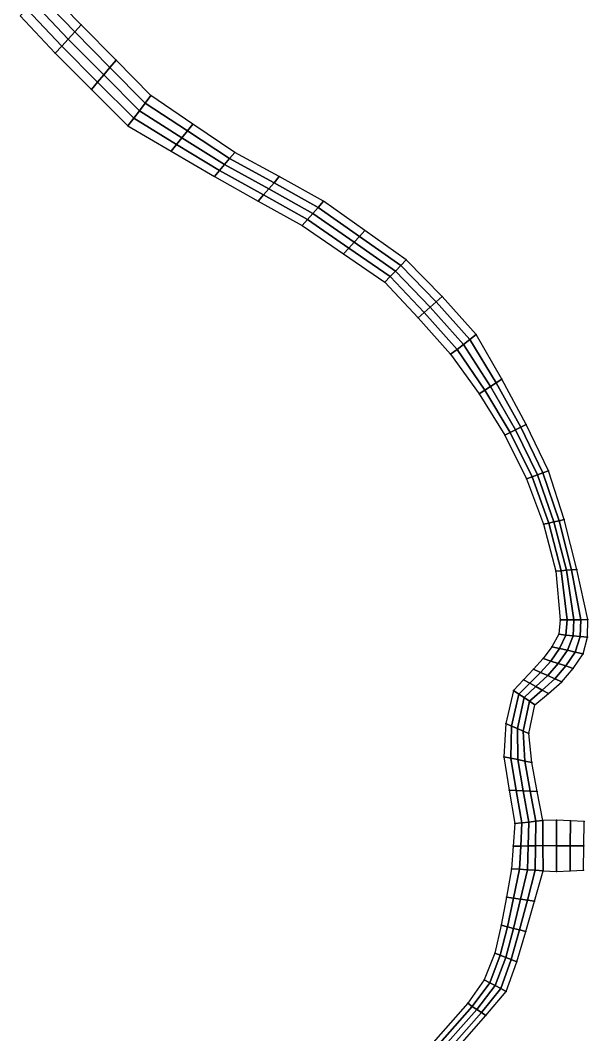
# Model space of a CAD drawing. Extents: x 380707 to 407438, y 6452841 to 6483357.
# Drawn here: x 405944 to 406490, y 6478587 to 6479563 of the extents above; entities that cross this region are included whole.
import ezdxf

# ---------------------------------------------------------------- set-up
doc = ezdxf.new("R2010")
doc.units = 0
for name, color, linetype in [('MESH_BOUND', 25, 'CONTINUOUS'), ('MESH_ELEMS', 18, 'CONTINUOUS'), ('MESH_NODES', 18, 'CONTINUOUS')]:
    doc.layers.add(name, color=color, linetype=linetype)

msp = doc.modelspace()

# ---------------------------------------------------------------- linework, layer by layer
at = {"layer": 'MESH_BOUND', "color": 25}
for points in [[(406002.77, 6479558.33, 1.081), (405969.443, 6479592.49, 0.534)], [(405944.133, 6479567.06, 1.004), (405977.754, 6479530.95, 0.797)], [(406036.26, 6479524.32, 1.366), (406002.77, 6479558.33, 1.081)], [(405977.754, 6479530.95, 0.797), (406012.587, 6479495.99, 0.831)], [(406069.771, 6479490.34, 1.136), (406036.26, 6479524.32, 1.366)], [(406012.587, 6479495.99, 0.831), (406047.578, 6479461.18, 0.877)], [(406109.949, 6479462.8, 1.789), (406069.771, 6479490.34, 1.136)], [(406047.578, 6479461.18, 0.877), (406089.187, 6479436.74, 0.816)], [(406150.214, 6479435.41, 1.553), (406109.949, 6479462.8, 1.789)], [(406089.187, 6479436.74, 0.816), (406130.796, 6479412.3, 1.175)], [(406193.095, 6479412.3, 0.69), (406150.214, 6479435.41, 1.553)], [(406130.796, 6479412.3, 1.175), (406172.923, 6479388.77, 1.462)], [(406235.58, 6479388.56, 0.957), (406193.095, 6479412.3, 0.69)], [(406172.923, 6479388.77, 1.462), (406215.03, 6479365.21, 1.45)], [(406275.357, 6479360.44, 0.562), (406235.58, 6479388.56, 0.957)], [(406215.03, 6479365.21, 1.45), (406254.857, 6479337.97, 1.44)], [(406315.134, 6479332.33, 0.956), (406275.357, 6479360.44, 0.562)], [(406254.857, 6479337.97, 1.44), (406294.684, 6479310.72, 0.876)], [(406349.611, 6479296.91, 0.594), (406315.134, 6479332.33, 0.956)], [(406294.684, 6479310.72, 0.876), (406326.709, 6479276.46, 1.769)], [(406382.528, 6479260.31, 0.741), (406349.611, 6479296.91, 0.594)], [(406326.709, 6479276.46, 1.769), (406357.836, 6479241.46, 1.938)], [(406407.094, 6479217.41, 0.638), (406382.528, 6479260.31, 0.741)], [(406357.836, 6479241.46, 1.938), (406385.117, 6479203.31, 1.45)], [(406430.348, 6479173.83, 0.577), (406407.094, 6479217.41, 0.638)], [(406385.117, 6479203.31, 1.45), (406410.014, 6479163.73, 0.605)], [(406451.791, 6479129.29, 1.949), (406430.348, 6479173.83, 0.577)], [(406410.014, 6479163.73, 0.605), (406430.822, 6479121.7, 1.008)], [(406467.054, 6479082.41, 1.913), (406451.791, 6479129.29, 1.949)], [(406430.822, 6479121.7, 1.008), (406447.261, 6479077.86, 0.952)], [(406447.261, 6479077.86, 0.952), (406458.863, 6479032.71, 1.292)], [(406479.286, 6479034.54, 1.478), (406467.054, 6479082.41, 1.913)], [(406458.863, 6479032.71, 1.292), (406463.079, 6478986, 0.903)], [(406489.6, 6478986.2, 1.384), (406479.286, 6479034.54, 1.478)], [(406463.079, 6478986, 0.903), (406461.8, 6478972.08, 0.609)], [(406489.284, 6478969.18, 1.765), (406489.6, 6478986.2, 1.384)], [(406461.8, 6478972.08, 0.609), (406455.059, 6478960.09, 0.781)], [(406485.123, 6478953.36, 1.168), (406489.284, 6478969.18, 1.765)], [(406455.059, 6478960.09, 0.781), (406446.925, 6478948.75, 0.69)], [(406446.925, 6478948.75, 0.69), (406437.383, 6478938.54, 0.733)], [(406475.645, 6478939.22, 1.355), (406485.123, 6478953.36, 1.168)], [(406437.383, 6478938.54, 0.733), (406427.841, 6478928.32, 0.349)], [(406464.872, 6478926.24, 1.728), (406475.645, 6478939.22, 1.355)], [(406427.841, 6478928.32, 0.349), (406418.3, 6478918.1, 0.404)], [(406418.3, 6478918.1, 0.404), (406410.954, 6478886.31, 0.207)], [(406451.882, 6478915.23, 1.989), (406464.872, 6478926.24, 1.728)], [(406438.891, 6478904.23, 2.268), (406451.882, 6478915.23, 1.989)], [(406432.973, 6478876.53, 1.159), (406438.891, 6478904.23, 2.268)], [(406410.954, 6478886.31, 0.207), (406408.934, 6478854.35, 0.945)], [(406435.828, 6478848.74, 0.983), (406432.973, 6478876.53, 1.159)], [(406408.934, 6478854.35, 0.945), (406414.24, 6478822.15, 1.379)], [(406441.131, 6478820.91, 1.286), (406435.828, 6478848.74, 0.983)], [(406414.24, 6478822.15, 1.379), (406419.546, 6478789.96, 0.776)], [(406446.434, 6478793.09, 1.432), (406441.131, 6478820.91, 1.286)], [(406459.736, 6478793.26, 2.396), (406446.434, 6478793.09, 1.432)], [(406473.021, 6478792.7, 2.505), (406459.736, 6478793.26, 2.396)], [(406486.3, 6478791.9, 2.616), (406473.021, 6478792.7, 2.505)], [(406485.95, 6478768.6, 2.902), (406486.3, 6478791.9, 2.616)], [(406419.546, 6478789.96, 0.776), (406418.004, 6478768.23, 1.044)], [(406418.004, 6478768.23, 1.044), (406416.463, 6478746.49, 1.079)], [(406485.6, 6478745.3, 2.413), (406485.95, 6478768.6, 2.902)], [(406416.463, 6478746.49, 1.079), (406411.442, 6478719.34, 0.761)], [(406438.45, 6478715.39, 1.959), (406446.8, 6478744.6, 1.258)], [(406446.8, 6478744.6, 1.258), (406459.741, 6478744.04, 2.511)], [(406459.741, 6478744.04, 2.511), (406472.672, 6478744.5, 2.475)], [(406472.672, 6478744.5, 2.475), (406485.6, 6478745.3, 2.413)], [(406411.442, 6478719.34, 0.761), (406406.423, 6478692.18, 1.104)], [(406430.101, 6478686.18, 1.507), (406438.45, 6478715.39, 1.959)], [(406406.423, 6478692.18, 1.104), (406400.192, 6478665.36, 0.743)], [(406421.373, 6478657.08, 1.612), (406430.101, 6478686.18, 1.507)], [(406400.192, 6478665.36, 0.743), (406390.173, 6478639.69, 0.836)], [(406411.323, 6478628.55, 1.761), (406421.373, 6478657.08, 1.612)], [(406390.173, 6478639.69, 0.836), (406374.235, 6478617.14, 1.121)], [(406391.786, 6478605.28, 1.71), (406411.323, 6478628.55, 1.761)], [(406374.235, 6478617.14, 1.121), (406331.439, 6478568.57, 0.381)], [(406348.34, 6478556.08, 0.992), (406391.786, 6478605.28, 1.71)]]:
    msp.add_polyline3d(points, dxfattribs=at)
at = {"layer": 'MESH_ELEMS', "color": 178}
for points in [[(405996.516, 6479551.48, 0.53), (406002.77, 6479558.33, 1.081), (405969.443, 6479592.49, 0.534), (405963.116, 6479586.13, 0.483)], [(405990.262, 6479544.64, 0.323), (405996.516, 6479551.48, 0.53), (405963.116, 6479586.13, 0.483), (405956.788, 6479579.77, 0.494)], [(405977.754, 6479530.95, 0.797), (405984.008, 6479537.79, 0.329), (405950.461, 6479573.42, 0.5), (405944.133, 6479567.06, 1.004)], [(405984.008, 6479537.79, 0.329), (405990.262, 6479544.64, 0.323), (405956.788, 6479579.77, 0.494), (405950.461, 6479573.42, 0.5)], [(406030.342, 6479517.24, 0.354), (406036.26, 6479524.32, 1.366), (406002.77, 6479558.33, 1.081), (405996.516, 6479551.48, 0.53)], [(406018.505, 6479503.07, 0.479), (406024.424, 6479510.15, 0.061), (405990.262, 6479544.64, 0.323), (405984.008, 6479537.79, 0.329)], [(406024.424, 6479510.15, 0.061), (406030.342, 6479517.24, 0.354), (405996.516, 6479551.48, 0.53), (405990.262, 6479544.64, 0.323)], [(406012.587, 6479495.99, 0.831), (406018.505, 6479503.07, 0.479), (405984.008, 6479537.79, 0.329), (405977.754, 6479530.95, 0.797)], [(406064.223, 6479483.05, 0.432), (406069.771, 6479490.34, 1.136), (406036.26, 6479524.32, 1.366), (406030.342, 6479517.24, 0.354)], [(406058.674, 6479475.76, 0.247), (406064.223, 6479483.05, 0.432), (406030.342, 6479517.24, 0.354), (406024.424, 6479510.15, 0.061)], [(406053.126, 6479468.47, 0.199), (406058.674, 6479475.76, 0.247), (406024.424, 6479510.15, 0.061), (406018.505, 6479503.07, 0.479)], [(406047.578, 6479461.18, 0.877), (406053.126, 6479468.47, 0.199), (406018.505, 6479503.07, 0.479), (406012.587, 6479495.99, 0.831)], [(406104.759, 6479456.29, 0.917), (406109.949, 6479462.8, 1.789), (406069.771, 6479490.34, 1.136), (406064.223, 6479483.05, 0.432)], [(406094.377, 6479443.26, 0.369), (406099.568, 6479449.77, 0.408), (406058.674, 6479475.76, 0.247), (406053.126, 6479468.47, 0.199)], [(406099.568, 6479449.77, 0.408), (406104.759, 6479456.29, 0.917), (406064.223, 6479483.05, 0.432), (406058.674, 6479475.76, 0.247)], [(406089.187, 6479436.74, 0.816), (406094.377, 6479443.26, 0.369), (406053.126, 6479468.47, 0.199), (406047.578, 6479461.18, 0.877)], [(406140.505, 6479423.85, 0.322), (406145.36, 6479429.63, 0.688), (406104.759, 6479456.29, 0.917), (406099.568, 6479449.77, 0.408)], [(406145.36, 6479429.63, 0.688), (406150.214, 6479435.41, 1.553), (406109.949, 6479462.8, 1.789), (406104.759, 6479456.29, 0.917)], [(406135.65, 6479418.08, 0.484), (406140.505, 6479423.85, 0.322), (406099.568, 6479449.77, 0.408), (406094.377, 6479443.26, 0.369)], [(406130.796, 6479412.3, 1.175), (406135.65, 6479418.08, 0.484), (406094.377, 6479443.26, 0.369), (406089.187, 6479436.74, 0.816)], [(406188.052, 6479406.42, 0.459), (406193.095, 6479412.3, 0.69), (406150.214, 6479435.41, 1.553), (406145.36, 6479429.63, 0.688)], [(406183.009, 6479400.54, 0.463), (406188.052, 6479406.42, 0.459), (406145.36, 6479429.63, 0.688), (406140.505, 6479423.85, 0.322)], [(406172.923, 6479388.77, 1.462), (406177.966, 6479394.65, 0.634), (406135.65, 6479418.08, 0.484), (406130.796, 6479412.3, 1.175)], [(406177.966, 6479394.65, 0.634), (406183.009, 6479400.54, 0.463), (406140.505, 6479423.85, 0.322), (406135.65, 6479418.08, 0.484)], [(406225.305, 6479376.89, 1.11), (406230.442, 6479382.72, 1.158), (406188.052, 6479406.42, 0.459), (406183.009, 6479400.54, 0.463)], [(406230.442, 6479382.72, 1.158), (406235.58, 6479388.56, 0.957), (406193.095, 6479412.3, 0.69), (406188.052, 6479406.42, 0.459)], [(406220.168, 6479371.05, 1.169), (406225.305, 6479376.89, 1.11), (406183.009, 6479400.54, 0.463), (406177.966, 6479394.65, 0.634)], [(406215.03, 6479365.21, 1.45), (406220.168, 6479371.05, 1.169), (406177.966, 6479394.65, 0.634), (406172.923, 6479388.77, 1.462)], [(406270.232, 6479354.82, 0.476), (406275.357, 6479360.44, 0.562), (406235.58, 6479388.56, 0.957), (406230.442, 6479382.72, 1.158)], [(406259.982, 6479343.59, 0.694), (406265.107, 6479349.21, 0.54), (406225.305, 6479376.89, 1.11), (406220.168, 6479371.05, 1.169)], [(406265.107, 6479349.21, 0.54), (406270.232, 6479354.82, 0.476), (406230.442, 6479382.72, 1.158), (406225.305, 6479376.89, 1.11)], [(406254.857, 6479337.97, 1.44), (406259.982, 6479343.59, 0.694), (406220.168, 6479371.05, 1.169), (406215.03, 6479365.21, 1.45)], [(406310.022, 6479326.93, 0.611), (406315.134, 6479332.33, 0.956), (406275.357, 6479360.44, 0.562), (406270.232, 6479354.82, 0.476)], [(406299.797, 6479316.12, 0.671), (406304.909, 6479321.53, 0.372), (406265.107, 6479349.21, 0.54), (406259.982, 6479343.59, 0.694)], [(406304.909, 6479321.53, 0.372), (406310.022, 6479326.93, 0.611), (406270.232, 6479354.82, 0.476), (406265.107, 6479349.21, 0.54)], [(406294.684, 6479310.72, 0.876), (406299.797, 6479316.12, 0.671), (406259.982, 6479343.59, 0.694), (406254.857, 6479337.97, 1.44)], [(406343.885, 6479291.8, 0.277), (406349.611, 6479296.91, 0.594), (406315.134, 6479332.33, 0.956), (406310.022, 6479326.93, 0.611)], [(406332.434, 6479281.57, 0.531), (406338.16, 6479286.68, 0.445), (406304.909, 6479321.53, 0.372), (406299.797, 6479316.12, 0.671)], [(406338.16, 6479286.68, 0.445), (406343.885, 6479291.8, 0.277), (406310.022, 6479326.93, 0.611), (406304.909, 6479321.53, 0.372)], [(406326.709, 6479276.46, 1.769), (406332.434, 6479281.57, 0.531), (406299.797, 6479316.12, 0.671), (406294.684, 6479310.72, 0.876)], [(406370.182, 6479250.88, 0.63), (406376.355, 6479255.6, 0.603), (406343.885, 6479291.8, 0.277), (406338.16, 6479286.68, 0.445)], [(406376.355, 6479255.6, 0.603), (406382.528, 6479260.31, 0.741), (406349.611, 6479296.91, 0.594), (406343.885, 6479291.8, 0.277)], [(406357.836, 6479241.46, 1.938), (406364.009, 6479246.17, 0.85), (406332.434, 6479281.57, 0.531), (406326.709, 6479276.46, 1.769)], [(406364.009, 6479246.17, 0.85), (406370.182, 6479250.88, 0.63), (406338.16, 6479286.68, 0.445), (406332.434, 6479281.57, 0.531)], [(406401.6, 6479213.89, 0.482), (406407.094, 6479217.41, 0.638), (406382.528, 6479260.31, 0.741), (406376.355, 6479255.6, 0.603)], [(406390.611, 6479206.84, 0.583), (406396.105, 6479210.36, 0.368), (406370.182, 6479250.88, 0.63), (406364.009, 6479246.17, 0.85)], [(406396.105, 6479210.36, 0.368), (406401.6, 6479213.89, 0.482), (406376.355, 6479255.6, 0.603), (406370.182, 6479250.88, 0.63)], [(406385.117, 6479203.31, 1.45), (406390.611, 6479206.84, 0.583), (406364.009, 6479246.17, 0.85), (406357.836, 6479241.46, 1.938)], [(406420.181, 6479168.78, 0.4), (406425.265, 6479171.31, 0.478), (406401.6, 6479213.89, 0.482), (406396.105, 6479210.36, 0.368)], [(406425.265, 6479171.31, 0.478), (406430.348, 6479173.83, 0.577), (406407.094, 6479217.41, 0.638), (406401.6, 6479213.89, 0.482)], [(406410.014, 6479163.73, 0.605), (406415.097, 6479166.26, 0.403), (406390.611, 6479206.84, 0.583), (406385.117, 6479203.31, 1.45)], [(406415.097, 6479166.26, 0.403), (406420.181, 6479168.78, 0.4), (406396.105, 6479210.36, 0.368), (406390.611, 6479206.84, 0.583)], [(406446.549, 6479127.39, 1.28), (406451.791, 6479129.29, 1.949), (406430.348, 6479173.83, 0.577), (406425.265, 6479171.31, 0.478)], [(406430.822, 6479121.7, 1.008), (406436.064, 6479123.6, 1.238), (406415.097, 6479166.26, 0.403), (406410.014, 6479163.73, 0.605)], [(406436.064, 6479123.6, 1.238), (406441.307, 6479125.5, 1.466), (406420.181, 6479168.78, 0.4), (406415.097, 6479166.26, 0.403)], [(406441.307, 6479125.5, 1.466), (406446.549, 6479127.39, 1.28), (406425.265, 6479171.31, 0.478), (406420.181, 6479168.78, 0.4)], [(406447.261, 6479077.86, 0.952), (406452.209, 6479079, 0.83), (406436.064, 6479123.6, 1.238), (406430.822, 6479121.7, 1.008)], [(406452.209, 6479079, 0.83), (406457.158, 6479080.14, 0.822), (406441.307, 6479125.5, 1.466), (406436.064, 6479123.6, 1.238)], [(406457.158, 6479080.14, 0.822), (406462.106, 6479081.27, 0.885), (406446.549, 6479127.39, 1.28), (406441.307, 6479125.5, 1.466)], [(406462.106, 6479081.27, 0.885), (406467.054, 6479082.41, 1.913), (406451.791, 6479129.29, 1.949), (406446.549, 6479127.39, 1.28)], [(406458.863, 6479032.71, 1.292), (406463.969, 6479033.17, 0.681), (406452.209, 6479079, 0.83), (406447.261, 6479077.86, 0.952)], [(406463.969, 6479033.17, 0.681), (406469.074, 6479033.63, 0.746), (406457.158, 6479080.14, 0.822), (406452.209, 6479079, 0.83)], [(406469.074, 6479033.63, 0.746), (406474.18, 6479034.08, 1.124), (406462.106, 6479081.27, 0.885), (406457.158, 6479080.14, 0.822)], [(406474.18, 6479034.08, 1.124), (406479.286, 6479034.54, 1.478), (406467.054, 6479082.41, 1.913), (406462.106, 6479081.27, 0.885)], [(406463.079, 6478986, 0.903), (406469.709, 6478986.05, 0.577), (406463.969, 6479033.17, 0.681), (406458.863, 6479032.71, 1.292)], [(406469.709, 6478986.05, 0.577), (406476.34, 6478986.1, 0.501), (406469.074, 6479033.63, 0.746), (406463.969, 6479033.17, 0.681)], [(406476.34, 6478986.1, 0.501), (406482.97, 6478986.15, 0.715), (406474.18, 6479034.08, 1.124), (406469.074, 6479033.63, 0.746)], [(406482.97, 6478986.15, 0.715), (406489.6, 6478986.2, 1.384), (406479.286, 6479034.54, 1.478), (406474.18, 6479034.08, 1.124)], [(406461.8, 6478972.08, 0.609), (406468.671, 6478971.35, 0.516), (406469.709, 6478986.05, 0.577), (406463.079, 6478986, 0.903)], [(406468.671, 6478971.35, 0.516), (406475.542, 6478970.63, 0.352), (406476.34, 6478986.1, 0.501), (406469.709, 6478986.05, 0.577)], [(406475.542, 6478970.63, 0.352), (406482.413, 6478969.9, 0.399), (406482.97, 6478986.15, 0.715), (406476.34, 6478986.1, 0.501)], [(406482.413, 6478969.9, 0.399), (406489.284, 6478969.18, 1.765), (406489.6, 6478986.2, 1.384), (406482.97, 6478986.15, 0.715)], [(406455.059, 6478960.09, 0.781), (406462.575, 6478958.41, 0.269), (406468.671, 6478971.35, 0.516), (406461.8, 6478972.08, 0.609)], [(406462.575, 6478958.41, 0.269), (406470.091, 6478956.73, 0.227), (406475.542, 6478970.63, 0.352), (406468.671, 6478971.35, 0.516)], [(406470.091, 6478956.73, 0.227), (406477.607, 6478955.05, 0.663), (406482.413, 6478969.9, 0.399), (406475.542, 6478970.63, 0.352)], [(406477.607, 6478955.05, 0.663), (406485.123, 6478953.36, 1.168), (406489.284, 6478969.18, 1.765), (406482.413, 6478969.9, 0.399)], [(406446.925, 6478948.75, 0.69), (406454.105, 6478946.37, 0.181), (406462.575, 6478958.41, 0.269), (406455.059, 6478960.09, 0.781)], [(406454.105, 6478946.37, 0.181), (406461.285, 6478943.99, 0.036), (406470.091, 6478956.73, 0.227), (406462.575, 6478958.41, 0.269)], [(406461.285, 6478943.99, 0.036), (406468.465, 6478941.61, 0.321), (406477.607, 6478955.05, 0.663), (406470.091, 6478956.73, 0.227)], [(406437.383, 6478938.54, 0.733), (406444.255, 6478935.46, 0.565), (406454.105, 6478946.37, 0.181), (406446.925, 6478948.75, 0.69)], [(406468.465, 6478941.61, 0.321), (406475.645, 6478939.22, 1.355), (406485.123, 6478953.36, 1.168), (406477.607, 6478955.05, 0.663)], [(406427.841, 6478928.32, 0.349), (406433.852, 6478925.05, 0.397), (406444.255, 6478935.46, 0.565), (406437.383, 6478938.54, 0.733)], [(406444.255, 6478935.46, 0.565), (406451.128, 6478932.39, 0.856), (406461.285, 6478943.99, 0.036), (406454.105, 6478946.37, 0.181)], [(406451.128, 6478932.39, 0.856), (406458, 6478929.31, 0.637), (406468.465, 6478941.61, 0.321), (406461.285, 6478943.99, 0.036)], [(406458, 6478929.31, 0.637), (406464.872, 6478926.24, 1.728), (406475.645, 6478939.22, 1.355), (406468.465, 6478941.61, 0.321)], [(406418.3, 6478918.1, 0.404), (406423.448, 6478914.63, 0.319), (406433.852, 6478925.05, 0.397), (406427.841, 6478928.32, 0.349)], [(406433.852, 6478925.05, 0.397), (406439.862, 6478921.78, 1.06), (406451.128, 6478932.39, 0.856), (406444.255, 6478935.46, 0.565)], [(406439.862, 6478921.78, 1.06), (406445.872, 6478918.5, 1.931), (406458, 6478929.31, 0.637), (406451.128, 6478932.39, 0.856)], [(406445.872, 6478918.5, 1.931), (406451.882, 6478915.23, 1.989), (406464.872, 6478926.24, 1.728), (406458, 6478929.31, 0.637)], [(406410.954, 6478886.31, 0.207), (406416.459, 6478883.86, 0.213), (406423.448, 6478914.63, 0.319), (406418.3, 6478918.1, 0.404)], [(406423.448, 6478914.63, 0.319), (406428.596, 6478911.17, 0.504), (406439.862, 6478921.78, 1.06), (406433.852, 6478925.05, 0.397)], [(406428.596, 6478911.17, 0.504), (406433.743, 6478907.7, 1.144), (406445.872, 6478918.5, 1.931), (406439.862, 6478921.78, 1.06)], [(406433.743, 6478907.7, 1.144), (406438.891, 6478904.23, 2.268), (406451.882, 6478915.23, 1.989), (406445.872, 6478918.5, 1.931)], [(406416.459, 6478883.86, 0.213), (406421.963, 6478881.42, 0.332), (406428.596, 6478911.17, 0.504), (406423.448, 6478914.63, 0.319)], [(406421.963, 6478881.42, 0.332), (406427.468, 6478878.98, 0.727), (406433.743, 6478907.7, 1.144), (406428.596, 6478911.17, 0.504)], [(406427.468, 6478878.98, 0.727), (406432.973, 6478876.53, 1.159), (406438.891, 6478904.23, 2.268), (406433.743, 6478907.7, 1.144)], [(406408.934, 6478854.35, 0.945), (406415.657, 6478852.95, 0.65), (406416.459, 6478883.86, 0.213), (406410.954, 6478886.31, 0.207)], [(406415.657, 6478852.95, 0.65), (406422.381, 6478851.54, 0.151), (406421.963, 6478881.42, 0.332), (406416.459, 6478883.86, 0.213)], [(406422.381, 6478851.54, 0.151), (406429.105, 6478850.14, 0.359), (406427.468, 6478878.98, 0.727), (406421.963, 6478881.42, 0.332)], [(406429.105, 6478850.14, 0.359), (406435.828, 6478848.74, 0.983), (406432.973, 6478876.53, 1.159), (406427.468, 6478878.98, 0.727)], [(406414.24, 6478822.15, 1.379), (406420.963, 6478821.84, 0.893), (406415.657, 6478852.95, 0.65), (406408.934, 6478854.35, 0.945)], [(406420.963, 6478821.84, 0.893), (406427.685, 6478821.53, 0.862), (406422.381, 6478851.54, 0.151), (406415.657, 6478852.95, 0.65)], [(406427.685, 6478821.53, 0.862), (406434.408, 6478821.22, 0.9), (406429.105, 6478850.14, 0.359), (406422.381, 6478851.54, 0.151)], [(406434.408, 6478821.22, 0.9), (406441.131, 6478820.91, 1.286), (406435.828, 6478848.74, 0.983), (406429.105, 6478850.14, 0.359)], [(406419.546, 6478789.96, 0.776), (406426.268, 6478790.74, 0.399), (406420.963, 6478821.84, 0.893), (406414.24, 6478822.15, 1.379)], [(406426.268, 6478790.74, 0.399), (406432.99, 6478791.53, 0.353), (406427.685, 6478821.53, 0.862), (406420.963, 6478821.84, 0.893)], [(406432.99, 6478791.53, 0.353), (406439.712, 6478792.31, 0.566), (406434.408, 6478821.22, 0.9), (406427.685, 6478821.53, 0.862)], [(406439.712, 6478792.31, 0.566), (406446.434, 6478793.09, 1.432), (406441.131, 6478820.91, 1.286), (406434.408, 6478821.22, 0.9)], [(406425.158, 6478768.38, 0.514), (406432.311, 6478768.54, 0.634), (406432.99, 6478791.53, 0.353), (406426.268, 6478790.74, 0.399)], [(406432.311, 6478768.54, 0.634), (406439.464, 6478768.69, 1.015), (406439.712, 6478792.31, 0.566), (406432.99, 6478791.53, 0.353)], [(406439.464, 6478768.69, 1.015), (406446.617, 6478768.84, 1.928), (406446.434, 6478793.09, 1.432), (406439.712, 6478792.31, 0.566)], [(406446.617, 6478768.84, 1.928), (406459.738, 6478768.65, 2.841), (406459.736, 6478793.26, 2.396), (406446.434, 6478793.09, 1.432)], [(406459.736, 6478793.26, 2.396), (406459.738, 6478768.65, 2.841), (406472.846, 6478768.6, 2.982), (406473.021, 6478792.7, 2.505)], [(406485.95, 6478768.6, 2.902), (406486.3, 6478791.9, 2.616), (406473.021, 6478792.7, 2.505), (406472.846, 6478768.6, 2.982)], [(406418.004, 6478768.23, 1.044), (406425.158, 6478768.38, 0.514), (406426.268, 6478790.74, 0.399), (406419.546, 6478789.96, 0.776)], [(406416.463, 6478746.49, 1.079), (406424.047, 6478746.02, 0.5), (406425.158, 6478768.38, 0.514), (406418.004, 6478768.23, 1.044)], [(406424.047, 6478746.02, 0.5), (406431.632, 6478745.54, 0.683), (406432.311, 6478768.54, 0.634), (406425.158, 6478768.38, 0.514)], [(406431.632, 6478745.54, 0.683), (406439.216, 6478745.07, 0.623), (406439.464, 6478768.69, 1.015), (406432.311, 6478768.54, 0.634)], [(406439.216, 6478745.07, 0.623), (406446.8, 6478744.6, 1.258), (406446.617, 6478768.84, 1.928), (406439.464, 6478768.69, 1.015)], [(406446.617, 6478768.84, 1.928), (406446.8, 6478744.6, 1.258), (406459.741, 6478744.04, 2.511), (406459.738, 6478768.65, 2.841)], [(406459.738, 6478768.65, 2.841), (406459.741, 6478744.04, 2.511), (406472.672, 6478744.5, 2.475), (406472.846, 6478768.6, 2.982)], [(406472.672, 6478744.5, 2.475), (406485.6, 6478745.3, 2.413), (406485.95, 6478768.6, 2.902), (406472.846, 6478768.6, 2.982)], [(406411.442, 6478719.34, 0.761), (406418.194, 6478718.35, 0.787), (406424.047, 6478746.02, 0.5), (406416.463, 6478746.49, 1.079)], [(406418.194, 6478718.35, 0.787), (406424.946, 6478717.36, 0.807), (406431.632, 6478745.54, 0.683), (406424.047, 6478746.02, 0.5)], [(406424.946, 6478717.36, 0.807), (406431.698, 6478716.38, 0.9), (406439.216, 6478745.07, 0.623), (406431.632, 6478745.54, 0.683)], [(406431.698, 6478716.38, 0.9), (406438.45, 6478715.39, 1.959), (406446.8, 6478744.6, 1.258), (406439.216, 6478745.07, 0.623)], [(406406.423, 6478692.18, 1.104), (406412.342, 6478690.68, 0.648), (406418.194, 6478718.35, 0.787), (406411.442, 6478719.34, 0.761)], [(406412.342, 6478690.68, 0.648), (406418.262, 6478689.18, 0.572), (406424.946, 6478717.36, 0.807), (406418.194, 6478718.35, 0.787)], [(406418.262, 6478689.18, 0.572), (406424.181, 6478687.68, 0.854), (406431.698, 6478716.38, 0.9), (406424.946, 6478717.36, 0.807)], [(406424.181, 6478687.68, 0.854), (406430.101, 6478686.18, 1.507), (406438.45, 6478715.39, 1.959), (406431.698, 6478716.38, 0.9)], [(406400.192, 6478665.36, 0.743), (406405.487, 6478663.29, 0.334), (406412.342, 6478690.68, 0.648), (406406.423, 6478692.18, 1.104)], [(406405.487, 6478663.29, 0.334), (406410.783, 6478661.22, 0.265), (406418.262, 6478689.18, 0.572), (406412.342, 6478690.68, 0.648)], [(406410.783, 6478661.22, 0.265), (406416.078, 6478659.15, 0.98), (406424.181, 6478687.68, 0.854), (406418.262, 6478689.18, 0.572)], [(406416.078, 6478659.15, 0.98), (406421.373, 6478657.08, 1.612), (406430.101, 6478686.18, 1.507), (406424.181, 6478687.68, 0.854)], [(406390.173, 6478639.69, 0.836), (406395.46, 6478636.9, 0.514), (406405.487, 6478663.29, 0.334), (406400.192, 6478665.36, 0.743)], [(406395.46, 6478636.9, 0.514), (406400.748, 6478634.12, 0.452), (406410.783, 6478661.22, 0.265), (406405.487, 6478663.29, 0.334)], [(406400.748, 6478634.12, 0.452), (406406.035, 6478631.33, 0.98), (406416.078, 6478659.15, 0.98), (406410.783, 6478661.22, 0.265)], [(406406.035, 6478631.33, 0.98), (406411.323, 6478628.55, 1.761), (406421.373, 6478657.08, 1.612), (406416.078, 6478659.15, 0.98)], [(406374.235, 6478617.14, 1.121), (406378.623, 6478614.17, 0.653), (406395.46, 6478636.9, 0.514), (406390.173, 6478639.69, 0.836)], [(406378.623, 6478614.17, 0.653), (406383.01, 6478611.21, 0.67), (406400.748, 6478634.12, 0.452), (406395.46, 6478636.9, 0.514)], [(406383.01, 6478611.21, 0.67), (406387.398, 6478608.25, 1.213), (406406.035, 6478631.33, 0.98), (406400.748, 6478634.12, 0.452)], [(406387.398, 6478608.25, 1.213), (406391.786, 6478605.28, 1.71), (406411.323, 6478628.55, 1.761), (406406.035, 6478631.33, 0.98)], [(406331.439, 6478568.57, 0.381), (406335.664, 6478565.45, 0.417), (406378.623, 6478614.17, 0.653), (406374.235, 6478617.14, 1.121)], [(406335.664, 6478565.45, 0.417), (406339.89, 6478562.33, 0.515), (406383.01, 6478611.21, 0.67), (406378.623, 6478614.17, 0.653)], [(406339.89, 6478562.33, 0.515), (406344.115, 6478559.2, 0.728), (406387.398, 6478608.25, 1.213), (406383.01, 6478611.21, 0.67)], [(406344.115, 6478559.2, 0.728), (406348.34, 6478556.08, 0.992), (406391.786, 6478605.28, 1.71), (406387.398, 6478608.25, 1.213)]]:
    msp.add_3dface(points, dxfattribs=at)
at = {"layer": 'MESH_NODES', "color": 18}
for p in [(406002.77, 6479558.33, 1.081), (405990.262, 6479544.64, 0.323), (405996.516, 6479551.48, 0.53), (405984.008, 6479537.79, 0.329), (405977.754, 6479530.95, 0.797), (406036.26, 6479524.32, 1.366), (406030.342, 6479517.24, 0.354), (406024.424, 6479510.15, 0.061), (406012.587, 6479495.99, 0.831), (406018.505, 6479503.07, 0.479), (406069.771, 6479490.34, 1.136), (406058.674, 6479475.76, 0.247), (406064.223, 6479483.05, 0.432), (406053.126, 6479468.47, 0.199), (406047.578, 6479461.18, 0.877), (406104.759, 6479456.29, 0.917), (406109.949, 6479462.8, 1.789), (406099.568, 6479449.77, 0.408), (406089.187, 6479436.74, 0.816), (406094.377, 6479443.26, 0.369), (406150.214, 6479435.41, 1.553), (406145.36, 6479429.63, 0.688), (406135.65, 6479418.08, 0.484), (406140.505, 6479423.85, 0.322), (406130.796, 6479412.3, 1.175), (406188.052, 6479406.42, 0.459), (406193.095, 6479412.3, 0.69), (406183.009, 6479400.54, 0.463), (406172.923, 6479388.77, 1.462), (406177.966, 6479394.65, 0.634), (406235.58, 6479388.56, 0.957), (406225.305, 6479376.89, 1.11), (406230.442, 6479382.72, 1.158), (406220.168, 6479371.05, 1.169), (406215.03, 6479365.21, 1.45), (406275.357, 6479360.44, 0.562), (406265.107, 6479349.21, 0.54), (406270.232, 6479354.82, 0.476), (406254.857, 6479337.97, 1.44), (406259.982, 6479343.59, 0.694), (406315.134, 6479332.33, 0.956), (406304.909, 6479321.53, 0.372), (406310.022, 6479326.93, 0.611), (406294.684, 6479310.72, 0.876), (406299.797, 6479316.12, 0.671), (406343.885, 6479291.8, 0.277), (406349.611, 6479296.91, 0.594), (406332.434, 6479281.57, 0.531), (406338.16, 6479286.68, 0.445), (406326.709, 6479276.46, 1.769), (406382.528, 6479260.31, 0.741), (406370.182, 6479250.88, 0.63), (406376.355, 6479255.6, 0.603), (406357.836, 6479241.46, 1.938), (406364.009, 6479246.17, 0.85), (406401.6, 6479213.89, 0.482), (406407.094, 6479217.41, 0.638), (406385.117, 6479203.31, 1.45), (406390.611, 6479206.84, 0.583), (406396.105, 6479210.36, 0.368), (406430.348, 6479173.83, 0.577), (406410.014, 6479163.73, 0.605), (406415.097, 6479166.26, 0.403), (406420.181, 6479168.78, 0.4), (406425.265, 6479171.31, 0.478), (406436.064, 6479123.6, 1.238), (406441.307, 6479125.5, 1.466), (406446.549, 6479127.39, 1.28), (406451.791, 6479129.29, 1.949), (406430.822, 6479121.7, 1.008), (406447.261, 6479077.86, 0.952), (406452.209, 6479079, 0.83), (406457.158, 6479080.14, 0.822), (406462.106, 6479081.27, 0.885), (406467.054, 6479082.41, 1.913), (406458.863, 6479032.71, 1.292), (406463.969, 6479033.17, 0.681), (406469.074, 6479033.63, 0.746), (406474.18, 6479034.08, 1.124), (406479.286, 6479034.54, 1.478), (406463.079, 6478986, 0.903), (406469.709, 6478986.05, 0.577), (406476.34, 6478986.1, 0.501), (406482.97, 6478986.15, 0.715), (406489.6, 6478986.2, 1.384), (406461.8, 6478972.08, 0.609), (406468.671, 6478971.35, 0.516), (406475.542, 6478970.63, 0.352), (406482.413, 6478969.9, 0.399), (406489.284, 6478969.18, 1.765), (406455.059, 6478960.09, 0.781), (406462.575, 6478958.41, 0.269), (406470.091, 6478956.73, 0.227), (406446.925, 6478948.75, 0.69), (406477.607, 6478955.05, 0.663), (406485.123, 6478953.36, 1.168), (406437.383, 6478938.54, 0.733), (406454.105, 6478946.37, 0.181), (406461.285, 6478943.99, 0.036), (406468.465, 6478941.61, 0.321), (406475.645, 6478939.22, 1.355), (406427.841, 6478928.32, 0.349), (406444.255, 6478935.46, 0.565), (406451.128, 6478932.39, 0.856), (406458, 6478929.31, 0.637), (406418.3, 6478918.1, 0.404), (406433.852, 6478925.05, 0.397), (406439.862, 6478921.78, 1.06), (406445.872, 6478918.5, 1.931), (406464.872, 6478926.24, 1.728), (406423.448, 6478914.63, 0.319), (406428.596, 6478911.17, 0.504), (406451.882, 6478915.23, 1.989), (406433.743, 6478907.7, 1.144), (406438.891, 6478904.23, 2.268), (406410.954, 6478886.31, 0.207), (406416.459, 6478883.86, 0.213), (406421.963, 6478881.42, 0.332), (406427.468, 6478878.98, 0.727), (406432.973, 6478876.53, 1.159), (406408.934, 6478854.35, 0.945), (406415.657, 6478852.95, 0.65), (406422.381, 6478851.54, 0.151), (406429.105, 6478850.14, 0.359), (406435.828, 6478848.74, 0.983), (406414.24, 6478822.15, 1.379), (406420.963, 6478821.84, 0.893), (406427.685, 6478821.53, 0.862), (406434.408, 6478821.22, 0.9), (406441.131, 6478820.91, 1.286), (406432.99, 6478791.53, 0.353), (406439.712, 6478792.31, 0.566), (406446.434, 6478793.09, 1.432), (406459.736, 6478793.26, 2.396), (406473.021, 6478792.7, 2.505), (406486.3, 6478791.9, 2.616), (406419.546, 6478789.96, 0.776), (406426.268, 6478790.74, 0.399), (406418.004, 6478768.23, 1.044), (406425.158, 6478768.38, 0.514), (406432.311, 6478768.54, 0.634), (406439.464, 6478768.69, 1.015), (406446.617, 6478768.84, 1.928), (406459.738, 6478768.65, 2.841), (406472.846, 6478768.6, 2.982), (406485.95, 6478768.6, 2.902), (406416.463, 6478746.49, 1.079), (406424.047, 6478746.02, 0.5), (406431.632, 6478745.54, 0.683), (406439.216, 6478745.07, 0.623), (406446.8, 6478744.6, 1.258), (406459.741, 6478744.04, 2.511), (406472.672, 6478744.5, 2.475), (406485.6, 6478745.3, 2.413), (406411.442, 6478719.34, 0.761), (406418.194, 6478718.35, 0.787), (406424.946, 6478717.36, 0.807), (406431.698, 6478716.38, 0.9), (406438.45, 6478715.39, 1.959), (406406.423, 6478692.18, 1.104), (406412.342, 6478690.68, 0.648), (406418.262, 6478689.18, 0.572), (406424.181, 6478687.68, 0.854), (406430.101, 6478686.18, 1.507), (406400.192, 6478665.36, 0.743), (406405.487, 6478663.29, 0.334), (406410.783, 6478661.22, 0.265), (406416.078, 6478659.15, 0.98), (406421.373, 6478657.08, 1.612), (406390.173, 6478639.69, 0.836), (406395.46, 6478636.9, 0.514), (406400.748, 6478634.12, 0.452), (406406.035, 6478631.33, 0.98), (406411.323, 6478628.55, 1.761), (406374.235, 6478617.14, 1.121), (406378.623, 6478614.17, 0.653), (406383.01, 6478611.21, 0.67), (406387.398, 6478608.25, 1.213), (406391.786, 6478605.28, 1.71)]:
    msp.add_point(p, dxfattribs=at)

doc.saveas('drawing.dxf')
